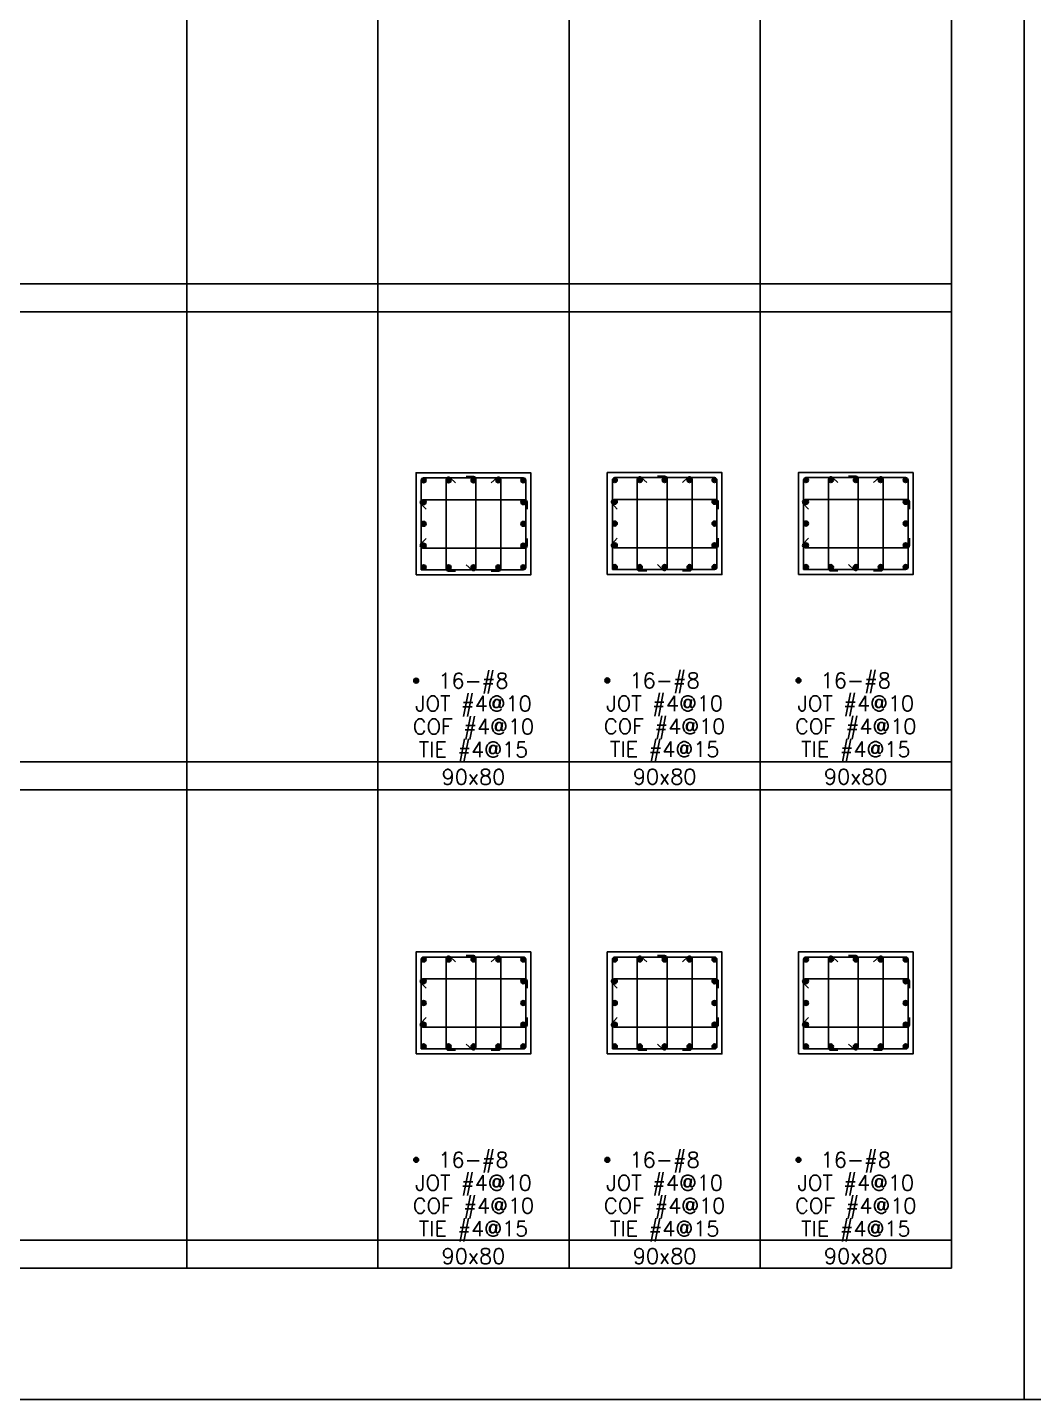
# Model space of a CAD drawing. Header units: millimetres. Extents: x 0 to 31920, y -6088 to 2522.
# Drawn here: x 2410 to 3200, y -3044 to -1968 of the extents above; entities that cross this region are included whole.
import ezdxf
from ezdxf.enums import TextEntityAlignment as Align

# ---------------------------------------------------------------- set-up
doc = ezdxf.new("R2010")
doc.units = ezdxf.units.MM
doc.header["$MEASUREMENT"] = 0
for name, color, linetype in [('DwFm', 7, 'Continuous'), ('S-RC', 130, 'Continuous'), ('S-REINF', 6, 'Continuous'), ('S-REINFD', 201, 'Continuous'), ('S-STUD', 1, 'Continuous'), ('S-TEXT', 2, 'Continuous')]:
    doc.layers.add(name, color=color, linetype=linetype)
doc.styles.add('CS4', font='romans.shx', dxfattribs={"width": 0.8, "bigfont": 'lsp.shx'})

# ---------------------------------------------------------------- blocks, each defined once
blk = doc.blocks.new('繪圖範圍')
blk.add_lwpolyline([(0, 51.1), (79.8, 51.1), (79.8, 0), (0, 0)], close=True)

msp = doc.modelspace()

# ---------------------------------------------------------------- hatches: boundary and pattern name
at = {"layer": 'S-REINFD'}
h = msp.add_hatch(color=256, dxfattribs=at)
edge = h.paths.add_edge_path()
edge.add_arc((2720.9, -2323.2), 1.91, 0, 360)
h = msp.add_hatch(color=256, dxfattribs=at)
edge = h.paths.add_edge_path()
edge.add_arc((2740.5, -2323.2), 1.91, 0, 360)
h = msp.add_hatch(color=256, dxfattribs=at)
edge = h.paths.add_edge_path()
edge.add_arc((2760, -2323.2), 1.91, 0, 360)
h = msp.add_hatch(color=256, dxfattribs=at)
edge = h.paths.add_edge_path()
edge.add_arc((2779.5, -2323.2), 1.91, 0, 360)
h = msp.add_hatch(color=256, dxfattribs=at)
edge = h.paths.add_edge_path()
edge.add_arc((2799.1, -2323.2), 1.91, 0, 360)
h = msp.add_hatch(color=256, dxfattribs=at)
edge = h.paths.add_edge_path()
edge.add_arc((2870.9, -2323), 1.91, 0, 360)
h = msp.add_hatch(color=256, dxfattribs=at)
edge = h.paths.add_edge_path()
edge.add_arc((2890.5, -2323), 1.91, 0, 360)
h = msp.add_hatch(color=256, dxfattribs=at)
edge = h.paths.add_edge_path()
edge.add_arc((2910, -2323), 1.91, 0, 360)
h = msp.add_hatch(color=256, dxfattribs=at)
edge = h.paths.add_edge_path()
edge.add_arc((2929.5, -2323), 1.91, 0, 360)
h = msp.add_hatch(color=256, dxfattribs=at)
edge = h.paths.add_edge_path()
edge.add_arc((2949.1, -2323), 1.91, 0, 360)
h = msp.add_hatch(color=256, dxfattribs=at)
edge = h.paths.add_edge_path()
edge.add_arc((3020.9, -2323), 1.91, 0, 360)
h = msp.add_hatch(color=256, dxfattribs=at)
edge = h.paths.add_edge_path()
edge.add_arc((3040.5, -2323), 1.91, 0, 360)
h = msp.add_hatch(color=256, dxfattribs=at)
edge = h.paths.add_edge_path()
edge.add_arc((3060, -2323), 1.91, 0, 360)
h = msp.add_hatch(color=256, dxfattribs=at)
edge = h.paths.add_edge_path()
edge.add_arc((3079.5, -2323), 1.91, 0, 360)
h = msp.add_hatch(color=256, dxfattribs=at)
edge = h.paths.add_edge_path()
edge.add_arc((3099.1, -2323), 1.91, 0, 360)
h = msp.add_hatch(color=256, dxfattribs=at)
edge = h.paths.add_edge_path()
edge.add_arc((2720.9, -2340.3), 1.91, 0, 360)
h = msp.add_hatch(color=256, dxfattribs=at)
edge = h.paths.add_edge_path()
edge.add_arc((2799.1, -2340.3), 1.91, 0, 360)
h = msp.add_hatch(color=256, dxfattribs=at)
edge = h.paths.add_edge_path()
edge.add_arc((2870.9, -2340.1), 1.91, 0, 360)
h = msp.add_hatch(color=256, dxfattribs=at)
edge = h.paths.add_edge_path()
edge.add_arc((2949.1, -2340.1), 1.91, 0, 360)
h = msp.add_hatch(color=256, dxfattribs=at)
edge = h.paths.add_edge_path()
edge.add_arc((3020.9, -2340.1), 1.91, 0, 360)
h = msp.add_hatch(color=256, dxfattribs=at)
edge = h.paths.add_edge_path()
edge.add_arc((3099.1, -2340.1), 1.91, 0, 360)
h = msp.add_hatch(color=256, dxfattribs=at)
edge = h.paths.add_edge_path()
edge.add_arc((2720.9, -2357.3), 1.91, 0, 360)
h = msp.add_hatch(color=256, dxfattribs=at)
edge = h.paths.add_edge_path()
edge.add_arc((2799.1, -2357.3), 1.91, 0, 360)
h = msp.add_hatch(color=256, dxfattribs=at)
edge = h.paths.add_edge_path()
edge.add_arc((2870.9, -2357.1), 1.91, 0, 360)
h = msp.add_hatch(color=256, dxfattribs=at)
edge = h.paths.add_edge_path()
edge.add_arc((2949.1, -2357.1), 1.91, 0, 360)
h = msp.add_hatch(color=256, dxfattribs=at)
edge = h.paths.add_edge_path()
edge.add_arc((3020.9, -2357.1), 1.91, 0, 360)
h = msp.add_hatch(color=256, dxfattribs=at)
edge = h.paths.add_edge_path()
edge.add_arc((3099.1, -2357.1), 1.91, 0, 360)
h = msp.add_hatch(color=256, dxfattribs=at)
edge = h.paths.add_edge_path()
edge.add_arc((2720.9, -2374.4), 1.91, 0, 360)
h = msp.add_hatch(color=256, dxfattribs=at)
edge = h.paths.add_edge_path()
edge.add_arc((2799.1, -2374.4), 1.91, 0, 360)
h = msp.add_hatch(color=256, dxfattribs=at)
edge = h.paths.add_edge_path()
edge.add_arc((2870.9, -2374.2), 1.91, 0, 360)
h = msp.add_hatch(color=256, dxfattribs=at)
edge = h.paths.add_edge_path()
edge.add_arc((2949.1, -2374.2), 1.91, 0, 360)
h = msp.add_hatch(color=256, dxfattribs=at)
edge = h.paths.add_edge_path()
edge.add_arc((3020.9, -2374.2), 1.91, 0, 360)
h = msp.add_hatch(color=256, dxfattribs=at)
edge = h.paths.add_edge_path()
edge.add_arc((3099.1, -2374.2), 1.91, 0, 360)
h = msp.add_hatch(color=256, dxfattribs=at)
edge = h.paths.add_edge_path()
edge.add_arc((2720.9, -2391.4), 1.91, 0, 360)
h = msp.add_hatch(color=256, dxfattribs=at)
edge = h.paths.add_edge_path()
edge.add_arc((2740.5, -2391.4), 1.91, 0, 360)
h = msp.add_hatch(color=256, dxfattribs=at)
edge = h.paths.add_edge_path()
edge.add_arc((2760, -2391.4), 1.91, 0, 360)
h = msp.add_hatch(color=256, dxfattribs=at)
edge = h.paths.add_edge_path()
edge.add_arc((2779.5, -2391.4), 1.91, 0, 360)
h = msp.add_hatch(color=256, dxfattribs=at)
edge = h.paths.add_edge_path()
edge.add_arc((2799.1, -2391.4), 1.91, 0, 360)
h = msp.add_hatch(color=256, dxfattribs=at)
edge = h.paths.add_edge_path()
edge.add_arc((2870.9, -2391.2), 1.91, 0, 360)
h = msp.add_hatch(color=256, dxfattribs=at)
edge = h.paths.add_edge_path()
edge.add_arc((2890.5, -2391.2), 1.91, 0, 360)
h = msp.add_hatch(color=256, dxfattribs=at)
edge = h.paths.add_edge_path()
edge.add_arc((2910, -2391.2), 1.91, 0, 360)
h = msp.add_hatch(color=256, dxfattribs=at)
edge = h.paths.add_edge_path()
edge.add_arc((2929.5, -2391.2), 1.91, 0, 360)
h = msp.add_hatch(color=256, dxfattribs=at)
edge = h.paths.add_edge_path()
edge.add_arc((2949.1, -2391.2), 1.91, 0, 360)
h = msp.add_hatch(color=256, dxfattribs=at)
edge = h.paths.add_edge_path()
edge.add_arc((3020.9, -2391.2), 1.91, 0, 360)
h = msp.add_hatch(color=256, dxfattribs=at)
edge = h.paths.add_edge_path()
edge.add_arc((3040.5, -2391.2), 1.91, 0, 360)
h = msp.add_hatch(color=256, dxfattribs=at)
edge = h.paths.add_edge_path()
edge.add_arc((3060, -2391.2), 1.91, 0, 360)
h = msp.add_hatch(color=256, dxfattribs=at)
edge = h.paths.add_edge_path()
edge.add_arc((3079.5, -2391.2), 1.91, 0, 360)
h = msp.add_hatch(color=256, dxfattribs=at)
edge = h.paths.add_edge_path()
edge.add_arc((3099.1, -2391.2), 1.91, 0, 360)
h = msp.add_hatch(color=256, dxfattribs=at)
edge = h.paths.add_edge_path()
edge.add_arc((2715, -2480.3), 1.91, 0, 360)
h = msp.add_hatch(color=256, dxfattribs=at)
edge = h.paths.add_edge_path()
edge.add_arc((2865, -2480.1), 1.91, 0, 360)
h = msp.add_hatch(color=256, dxfattribs=at)
edge = h.paths.add_edge_path()
edge.add_arc((3015, -2480.1), 1.91, 0, 360)
h = msp.add_hatch(color=256, dxfattribs=at)
edge = h.paths.add_edge_path()
edge.add_arc((2720.9, -2698.9), 1.91, 0, 360)
h = msp.add_hatch(color=256, dxfattribs=at)
edge = h.paths.add_edge_path()
edge.add_arc((2740.5, -2698.9), 1.91, 0, 360)
h = msp.add_hatch(color=256, dxfattribs=at)
edge = h.paths.add_edge_path()
edge.add_arc((2760, -2698.9), 1.91, 0, 360)
h = msp.add_hatch(color=256, dxfattribs=at)
edge = h.paths.add_edge_path()
edge.add_arc((2779.5, -2698.9), 1.91, 0, 360)
h = msp.add_hatch(color=256, dxfattribs=at)
edge = h.paths.add_edge_path()
edge.add_arc((2799.1, -2698.9), 1.91, 0, 360)
h = msp.add_hatch(color=256, dxfattribs=at)
edge = h.paths.add_edge_path()
edge.add_arc((2870.9, -2698.9), 1.91, 0, 360)
h = msp.add_hatch(color=256, dxfattribs=at)
edge = h.paths.add_edge_path()
edge.add_arc((2890.5, -2698.9), 1.91, 0, 360)
h = msp.add_hatch(color=256, dxfattribs=at)
edge = h.paths.add_edge_path()
edge.add_arc((2910, -2698.9), 1.91, 0, 360)
h = msp.add_hatch(color=256, dxfattribs=at)
edge = h.paths.add_edge_path()
edge.add_arc((2929.5, -2698.9), 1.91, 0, 360)
h = msp.add_hatch(color=256, dxfattribs=at)
edge = h.paths.add_edge_path()
edge.add_arc((2949.1, -2698.9), 1.91, 0, 360)
h = msp.add_hatch(color=256, dxfattribs=at)
edge = h.paths.add_edge_path()
edge.add_arc((3020.9, -2698.9), 1.91, 0, 360)
h = msp.add_hatch(color=256, dxfattribs=at)
edge = h.paths.add_edge_path()
edge.add_arc((3040.5, -2698.9), 1.91, 0, 360)
h = msp.add_hatch(color=256, dxfattribs=at)
edge = h.paths.add_edge_path()
edge.add_arc((3060, -2698.9), 1.91, 0, 360)
h = msp.add_hatch(color=256, dxfattribs=at)
edge = h.paths.add_edge_path()
edge.add_arc((3079.5, -2698.9), 1.91, 0, 360)
h = msp.add_hatch(color=256, dxfattribs=at)
edge = h.paths.add_edge_path()
edge.add_arc((3099.1, -2698.9), 1.91, 0, 360)
h = msp.add_hatch(color=256, dxfattribs=at)
edge = h.paths.add_edge_path()
edge.add_arc((2720.9, -2716), 1.91, 0, 360)
h = msp.add_hatch(color=256, dxfattribs=at)
edge = h.paths.add_edge_path()
edge.add_arc((2799.1, -2716), 1.91, 0, 360)
h = msp.add_hatch(color=256, dxfattribs=at)
edge = h.paths.add_edge_path()
edge.add_arc((2870.9, -2716), 1.91, 0, 360)
h = msp.add_hatch(color=256, dxfattribs=at)
edge = h.paths.add_edge_path()
edge.add_arc((2949.1, -2716), 1.91, 0, 360)
h = msp.add_hatch(color=256, dxfattribs=at)
edge = h.paths.add_edge_path()
edge.add_arc((3020.9, -2716), 1.91, 0, 360)
h = msp.add_hatch(color=256, dxfattribs=at)
edge = h.paths.add_edge_path()
edge.add_arc((3099.1, -2716), 1.91, 0, 360)
h = msp.add_hatch(color=256, dxfattribs=at)
edge = h.paths.add_edge_path()
edge.add_arc((2720.9, -2733), 1.91, 0, 360)
h = msp.add_hatch(color=256, dxfattribs=at)
edge = h.paths.add_edge_path()
edge.add_arc((2799.1, -2733), 1.91, 0, 360)
h = msp.add_hatch(color=256, dxfattribs=at)
edge = h.paths.add_edge_path()
edge.add_arc((2870.9, -2733), 1.91, 0, 360)
h = msp.add_hatch(color=256, dxfattribs=at)
edge = h.paths.add_edge_path()
edge.add_arc((2949.1, -2733), 1.91, 0, 360)
h = msp.add_hatch(color=256, dxfattribs=at)
edge = h.paths.add_edge_path()
edge.add_arc((3020.9, -2733), 1.91, 0, 360)
h = msp.add_hatch(color=256, dxfattribs=at)
edge = h.paths.add_edge_path()
edge.add_arc((3099.1, -2733), 1.91, 0, 360)
h = msp.add_hatch(color=256, dxfattribs=at)
edge = h.paths.add_edge_path()
edge.add_arc((2720.9, -2750), 1.91, 0, 360)
h = msp.add_hatch(color=256, dxfattribs=at)
edge = h.paths.add_edge_path()
edge.add_arc((2799.1, -2750), 1.91, 0, 360)
h = msp.add_hatch(color=256, dxfattribs=at)
edge = h.paths.add_edge_path()
edge.add_arc((2870.9, -2750), 1.91, 0, 360)
h = msp.add_hatch(color=256, dxfattribs=at)
edge = h.paths.add_edge_path()
edge.add_arc((2949.1, -2750), 1.91, 0, 360)
h = msp.add_hatch(color=256, dxfattribs=at)
edge = h.paths.add_edge_path()
edge.add_arc((3020.9, -2750), 1.91, 0, 360)
h = msp.add_hatch(color=256, dxfattribs=at)
edge = h.paths.add_edge_path()
edge.add_arc((3099.1, -2750), 1.91, 0, 360)
h = msp.add_hatch(color=256, dxfattribs=at)
edge = h.paths.add_edge_path()
edge.add_arc((2720.9, -2767.1), 1.91, 0, 360)
h = msp.add_hatch(color=256, dxfattribs=at)
edge = h.paths.add_edge_path()
edge.add_arc((2740.5, -2767.1), 1.91, 0, 360)
h = msp.add_hatch(color=256, dxfattribs=at)
edge = h.paths.add_edge_path()
edge.add_arc((2760, -2767.1), 1.91, 0, 360)
h = msp.add_hatch(color=256, dxfattribs=at)
edge = h.paths.add_edge_path()
edge.add_arc((2779.5, -2767.1), 1.91, 0, 360)
h = msp.add_hatch(color=256, dxfattribs=at)
edge = h.paths.add_edge_path()
edge.add_arc((2799.1, -2767.1), 1.91, 0, 360)
h = msp.add_hatch(color=256, dxfattribs=at)
edge = h.paths.add_edge_path()
edge.add_arc((2870.9, -2767.1), 1.91, 0, 360)
h = msp.add_hatch(color=256, dxfattribs=at)
edge = h.paths.add_edge_path()
edge.add_arc((2890.5, -2767.1), 1.91, 0, 360)
h = msp.add_hatch(color=256, dxfattribs=at)
edge = h.paths.add_edge_path()
edge.add_arc((2910, -2767.1), 1.91, 0, 360)
h = msp.add_hatch(color=256, dxfattribs=at)
edge = h.paths.add_edge_path()
edge.add_arc((2929.5, -2767.1), 1.91, 0, 360)
h = msp.add_hatch(color=256, dxfattribs=at)
edge = h.paths.add_edge_path()
edge.add_arc((2949.1, -2767.1), 1.91, 0, 360)
h = msp.add_hatch(color=256, dxfattribs=at)
edge = h.paths.add_edge_path()
edge.add_arc((3020.9, -2767.1), 1.91, 0, 360)
h = msp.add_hatch(color=256, dxfattribs=at)
edge = h.paths.add_edge_path()
edge.add_arc((3040.5, -2767.1), 1.91, 0, 360)
h = msp.add_hatch(color=256, dxfattribs=at)
edge = h.paths.add_edge_path()
edge.add_arc((3060, -2767.1), 1.91, 0, 360)
h = msp.add_hatch(color=256, dxfattribs=at)
edge = h.paths.add_edge_path()
edge.add_arc((3079.5, -2767.1), 1.91, 0, 360)
h = msp.add_hatch(color=256, dxfattribs=at)
edge = h.paths.add_edge_path()
edge.add_arc((3099.1, -2767.1), 1.91, 0, 360)
h = msp.add_hatch(color=256, dxfattribs=at)
edge = h.paths.add_edge_path()
edge.add_arc((2715, -2856), 1.91, 0, 360)
h = msp.add_hatch(color=256, dxfattribs=at)
edge = h.paths.add_edge_path()
edge.add_arc((2865, -2856), 1.91, 0, 360)
h = msp.add_hatch(color=256, dxfattribs=at)
edge = h.paths.add_edge_path()
edge.add_arc((3015, -2856), 1.91, 0, 360)

# ---------------------------------------------------------------- linework, layer by layer
at = {"layer": 'S-RC'}
for points in [[(2715, -2397.3), (2805, -2397.3), (2805, -2317.3), (2715, -2317.3), (2715, -2397.3)], [(2865, -2397.1), (2955, -2397.1), (2955, -2317.1), (2865, -2317.1), (2865, -2397.1)], [(3015, -2397.1), (3105, -2397.1), (3105, -2317.1), (3015, -2317.1), (3015, -2397.1)], [(2715, -2773), (2805, -2773), (2805, -2693), (2715, -2693), (2715, -2773)], [(2865, -2773), (2955, -2773), (2955, -2693), (2865, -2693), (2865, -2773)], [(3015, -2773), (3105, -2773), (3105, -2693), (3015, -2693), (3015, -2773)]]:
    msp.add_lwpolyline(points, dxfattribs=at)
at = {"layer": 'S-REINF', "color": 2}
for points in [[(2719, -2393.3), (2799.1, -2393.3, 0.414214), (2801, -2391.4), (2801, -2323.2, 0.414214), (2799.1, -2321.3), (2720.9, -2321.3, 0.414214), (2719, -2323.2), (2719, -2393.3)], [(2746, -2394.4), (2740.4, -2394.4, -0.414214), (2738.5, -2392.5), (2738.5, -2322.6, -0.653352), (2741.7, -2321.2), (2746, -2325.1)], [(2754.4, -2389.5), (2758.7, -2393.5, 0.653352), (2761.9, -2392.1), (2761.9, -2322.1, 0.414214), (2760, -2320.2), (2754.4, -2320.2)], [(2774, -2394.4), (2779.6, -2394.4, 0.414214), (2781.5, -2392.5), (2781.5, -2322.6, 0.653352), (2778.3, -2321.2), (2774, -2325.1)], [(2869, -2393.1), (2949.1, -2393.1, 0.414214), (2951, -2391.2), (2951, -2323, 0.414214), (2949.1, -2321.1), (2870.9, -2321.1, 0.414214), (2869, -2323), (2869, -2393.1)], [(2896, -2394.2), (2890.4, -2394.2, -0.414214), (2888.5, -2392.3), (2888.5, -2322.4, -0.653352), (2891.7, -2321), (2896, -2324.9)], [(2904.4, -2389.3), (2908.7, -2393.3, 0.653352), (2911.9, -2391.9), (2911.9, -2321.9, 0.414214), (2910, -2320), (2904.4, -2320)], [(2924, -2394.2), (2929.6, -2394.2, 0.414214), (2931.5, -2392.3), (2931.5, -2322.4, 0.653352), (2928.3, -2321), (2924, -2324.9)], [(3019, -2393.1), (3099.1, -2393.1, 0.414214), (3101, -2391.2), (3101, -2323, 0.414214), (3099.1, -2321.1), (3020.9, -2321.1, 0.414214), (3019, -2323), (3019, -2393.1)], [(3046, -2394.2), (3040.4, -2394.2, -0.414214), (3038.5, -2392.3), (3038.5, -2322.4, -0.653352), (3041.7, -2321), (3046, -2324.9)], [(3054.4, -2389.3), (3058.7, -2393.3, 0.653352), (3061.9, -2391.9), (3061.9, -2321.9, 0.414214), (3060, -2320), (3054.4, -2320)], [(3074, -2394.2), (3079.6, -2394.2, 0.414214), (3081.5, -2392.3), (3081.5, -2322.4, 0.653352), (3078.3, -2321), (3074, -2324.9)], [(2722.8, -2345.9), (2718.8, -2341.6, -0.653352), (2720.2, -2338.4), (2800.2, -2338.4, -0.414214), (2802.1, -2340.3), (2802.1, -2345.9)], [(2872.8, -2345.7), (2868.8, -2341.4, -0.653352), (2870.2, -2338.2), (2950.2, -2338.2, -0.414214), (2952.1, -2340.1), (2952.1, -2345.7)], [(3022.8, -2345.7), (3018.8, -2341.4, -0.653352), (3020.2, -2338.2), (3100.2, -2338.2, -0.414214), (3102.1, -2340.1), (3102.1, -2345.7)], [(2722.8, -2368.8), (2718.8, -2373.1, 0.653352), (2720.2, -2376.3), (2800.2, -2376.3, 0.414214), (2802.1, -2374.4), (2802.1, -2368.8)], [(2872.8, -2368.6), (2868.8, -2372.9, 0.653352), (2870.2, -2376.1), (2950.2, -2376.1, 0.414214), (2952.1, -2374.2), (2952.1, -2368.6)], [(3022.8, -2368.6), (3018.8, -2372.9, 0.653352), (3020.2, -2376.1), (3100.2, -2376.1, 0.414214), (3102.1, -2374.2), (3102.1, -2368.6)], [(2719, -2769), (2799.1, -2769, 0.414214), (2801, -2767.1), (2801, -2698.9, 0.414214), (2799.1, -2697), (2720.9, -2697, 0.414214), (2719, -2698.9), (2719, -2769)], [(2746, -2770.1), (2740.4, -2770.1, -0.414214), (2738.5, -2768.2), (2738.5, -2698.2, -0.653352), (2741.7, -2696.8), (2746, -2700.8)], [(2754.4, -2765.2), (2758.7, -2769.2, 0.653352), (2761.9, -2767.8), (2761.9, -2697.8, 0.414214), (2760, -2695.9), (2754.4, -2695.9)], [(2774, -2770.1), (2779.6, -2770.1, 0.414214), (2781.5, -2768.2), (2781.5, -2698.2, 0.653352), (2778.3, -2696.8), (2774, -2700.8)], [(2869, -2769), (2949.1, -2769, 0.414214), (2951, -2767.1), (2951, -2698.9, 0.414214), (2949.1, -2697), (2870.9, -2697, 0.414214), (2869, -2698.9), (2869, -2769)], [(2896, -2770.1), (2890.4, -2770.1, -0.414214), (2888.5, -2768.2), (2888.5, -2698.2, -0.653352), (2891.7, -2696.8), (2896, -2700.8)], [(2904.4, -2765.2), (2908.7, -2769.2, 0.653352), (2911.9, -2767.8), (2911.9, -2697.8, 0.414214), (2910, -2695.9), (2904.4, -2695.9)], [(2924, -2770.1), (2929.6, -2770.1, 0.414214), (2931.5, -2768.2), (2931.5, -2698.2, 0.653352), (2928.3, -2696.8), (2924, -2700.8)], [(3019, -2769), (3099.1, -2769, 0.414214), (3101, -2767.1), (3101, -2698.9, 0.414214), (3099.1, -2697), (3020.9, -2697, 0.414214), (3019, -2698.9), (3019, -2769)], [(3046, -2770.1), (3040.4, -2770.1, -0.414214), (3038.5, -2768.2), (3038.5, -2698.2, -0.653352), (3041.7, -2696.8), (3046, -2700.8)], [(3054.4, -2765.2), (3058.7, -2769.2, 0.653352), (3061.9, -2767.8), (3061.9, -2697.8, 0.414214), (3060, -2695.9), (3054.4, -2695.9)], [(3074, -2770.1), (3079.6, -2770.1, 0.414214), (3081.5, -2768.2), (3081.5, -2698.2, 0.653352), (3078.3, -2696.8), (3074, -2700.8)], [(2722.8, -2721.5), (2718.8, -2717.2, -0.653352), (2720.2, -2714), (2800.2, -2714, -0.414214), (2802.1, -2715.9), (2802.1, -2721.5)], [(2872.8, -2721.5), (2868.8, -2717.2, -0.653352), (2870.2, -2714), (2950.2, -2714, -0.414214), (2952.1, -2715.9), (2952.1, -2721.5)], [(3022.8, -2721.5), (3018.8, -2717.2, -0.653352), (3020.2, -2714), (3100.2, -2714, -0.414214), (3102.1, -2715.9), (3102.1, -2721.5)], [(2722.8, -2744.5), (2718.8, -2748.8, 0.653352), (2720.2, -2752), (2800.2, -2752, 0.414214), (2802.1, -2750.1), (2802.1, -2744.5)], [(2872.8, -2744.5), (2868.8, -2748.8, 0.653352), (2870.2, -2752), (2950.2, -2752, 0.414214), (2952.1, -2750.1), (2952.1, -2744.5)], [(3022.8, -2744.5), (3018.8, -2748.8, 0.653352), (3020.2, -2752), (3100.2, -2752, 0.414214), (3102.1, -2750.1), (3102.1, -2744.5)]]:
    msp.add_lwpolyline(points, format="xyb", dxfattribs=at)
at = {"layer": 'S-REINFD'}
for centre in [(2720.9, -2323.2), (2740.5, -2323.2), (2760, -2323.2), (2779.5, -2323.2), (2799.1, -2323.2), (2870.9, -2323), (2890.5, -2323), (2910, -2323), (2929.5, -2323), (2949.1, -2323), (3020.9, -2323), (3040.5, -2323), (3060, -2323), (3079.5, -2323), (3099.1, -2323), (2720.9, -2340.3), (2799.1, -2340.3), (2870.9, -2340.1), (2949.1, -2340.1), (3020.9, -2340.1), (3099.1, -2340.1), (2720.9, -2357.3), (2799.1, -2357.3), (2870.9, -2357.1), (2949.1, -2357.1), (3020.9, -2357.1), (3099.1, -2357.1), (2720.9, -2374.4), (2799.1, -2374.4), (2870.9, -2374.2), (2949.1, -2374.2), (3020.9, -2374.2), (3099.1, -2374.2), (2720.9, -2391.4), (2740.5, -2391.4), (2760, -2391.4), (2779.5, -2391.4), (2799.1, -2391.4), (2870.9, -2391.2), (2890.5, -2391.2), (2910, -2391.2), (2929.5, -2391.2), (2949.1, -2391.2), (3020.9, -2391.2), (3040.5, -2391.2), (3060, -2391.2), (3079.5, -2391.2), (3099.1, -2391.2), (2715, -2480.3), (2865, -2480.1), (3015, -2480.1), (2720.9, -2698.9), (2740.5, -2698.9), (2760, -2698.9), (2779.5, -2698.9), (2799.1, -2698.9), (2870.9, -2698.9), (2890.5, -2698.9), (2910, -2698.9), (2929.5, -2698.9), (2949.1, -2698.9), (3020.9, -2698.9), (3040.5, -2698.9), (3060, -2698.9), (3079.5, -2698.9), (3099.1, -2698.9), (2720.9, -2716), (2799.1, -2716), (2870.9, -2716), (2949.1, -2716), (3020.9, -2716), (3099.1, -2716), (2720.9, -2733), (2799.1, -2733), (2870.9, -2733), (2949.1, -2733), (3020.9, -2733), (3099.1, -2733), (2720.9, -2750), (2799.1, -2750), (2870.9, -2750), (2949.1, -2750), (3020.9, -2750), (3099.1, -2750), (2720.9, -2767.1), (2740.5, -2767.1), (2760, -2767.1), (2779.5, -2767.1), (2799.1, -2767.1), (2870.9, -2767.1), (2890.5, -2767.1), (2910, -2767.1), (2929.5, -2767.1), (2949.1, -2767.1), (3020.9, -2767.1), (3040.5, -2767.1), (3060, -2767.1), (3079.5, -2767.1), (3099.1, -2767.1), (2715, -2856), (2865, -2856), (3015, -2856)]:
    msp.add_circle(centre, 1.91, dxfattribs=at)
at = {"layer": 'S-STUD'}
for p, q in [((2535, -1030), (2535, -2941)), ((2685, -1030), (2685, -2941)), ((2835, -1030), (2835, -2941)), ((2985, -1030), (2985, -2941)), ((3135, -1030), (3135, -2941)), ((15, -2169), (3135, -2169)), ((15, -2191), (3135, -2191)), ((15, -2544), (3135, -2544)), ((15, -2566), (3135, -2566)), ((15, -2919), (3135, -2919)), ((15, -2941), (3135, -2941))]:
    msp.add_line(p, q, dxfattribs=at)

# ---------------------------------------------------------------- block references
at = {"layer": 'DwFm', "xscale": 40, "yscale": 40, "zscale": 40}
for p in [(0, -3044), (3192, -3044)]:
    msp.add_blockref('繪圖範圍', p, dxfattribs=at)

# ---------------------------------------------------------------- texts
at = {"layer": 'S-TEXT', "style": 'CS4'}
for s, p in [('16-#8', (2760, -2486.3)), ('16-#8', (2910, -2486.1)), ('16-#8', (3060, -2486.1)), ('JOT #4@10', (2760, -2504.3)), ('JOT #4@10', (2910, -2504.1)), ('JOT #4@10', (3060, -2504.1)), ('COF #4@10', (2760, -2522.3)), ('COF #4@10', (2910, -2522.1)), ('COF #4@10', (3060, -2522.1)), ('TIE #4@15', (2760, -2540.3)), ('TIE #4@15', (2910, -2540.1)), ('TIE #4@15', (3060, -2540.1)), ('90x80', (2760, -2561.8)), ('90x80', (2910, -2561.6)), ('90x80', (3060, -2561.6)), ('16-#8', (2760, -2862)), ('16-#8', (2910, -2862)), ('16-#8', (3060, -2862)), ('JOT #4@10', (2760, -2880)), ('JOT #4@10', (2910, -2880)), ('JOT #4@10', (3060, -2880)), ('COF #4@10', (2760, -2898)), ('COF #4@10', (2910, -2898)), ('COF #4@10', (3060, -2898)), ('TIE #4@15', (2760, -2916)), ('TIE #4@15', (2910, -2916)), ('TIE #4@15', (3060, -2916)), ('90x80', (2760, -2937.5)), ('90x80', (2910, -2937.5)), ('90x80', (3060, -2937.5))]:
    msp.add_text(s, height=12, dxfattribs=at).set_placement(p, align=Align.CENTER)

doc.saveas('drawing.dxf')
